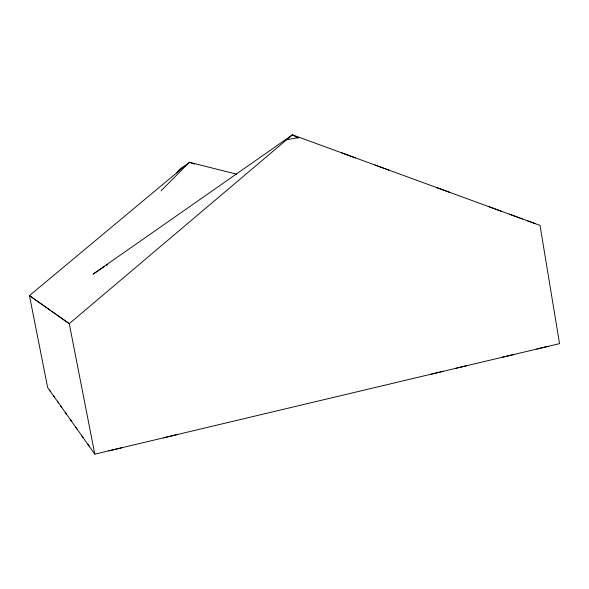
<?xml version="1.0" encoding="UTF-8"?>
<svg xmlns="http://www.w3.org/2000/svg" width="589" height="589" viewBox="0 0 589 589"><rect width="100%" height="100%" fill="white"/><g stroke="black" fill="none" stroke-linecap="round" stroke-linejoin="round"><path stroke-width="0.88" d="M161.018 190.895L189.349 162.284L236.572 174.167M527.383 220.765L540.032 225.388L559.55 343.637L94.807 454.171L47.65 387.525L29.45 295.612L189.349 162.284L194.503 164.095M104.128 266.765L93.055 274.157L292.438 134.829L535.357 223.68M106.344 265.367L107.824 264.432M108.715 450.865L122.541 447.574M163.521 437.833L177.024 434.616M431.339 374.133L443.318 371.284M455.231 368.449L467.077 365.636M502.226 357.273L513.814 354.519M536.807 349.049L548.204 346.339M286.666 139.711L299.536 137.421M341.605 152.809L355.439 157.874M374.935 165.001L388.799 170.074M436.596 187.552L449.819 192.389M488.973 206.717L501.857 211.429M509.485 214.219L522.465 218.968M297.828 138.098L292.438 134.829L69.252 323.663L94.807 454.171M29.45 295.612L31.769 297.246M29.73 295.811L35.045 299.558M32.108 297.482L69.252 323.663L56.544 314.703M35.465 299.853L41.944 304.425M42.945 305.124L46.045 307.311M47.12 308.069L50.477 310.432M51.641 311.25L55.278 313.819M70.282 419.508L71.586 421.356M75.672 427.128L77.085 429.131M81.518 435.389L83.049 437.568M87.871 444.371L89.543 446.742M49.469 390.095L50.404 391.42M53.297 395.506L54.291 396.92M57.391 401.293L58.458 402.802M60.652 405.902L61.779 407.5M65.291 412.455L66.498 414.17M176.759 172.783A20.887 20.365 76.9 0 1 185.16 165.781"/></g></svg>
